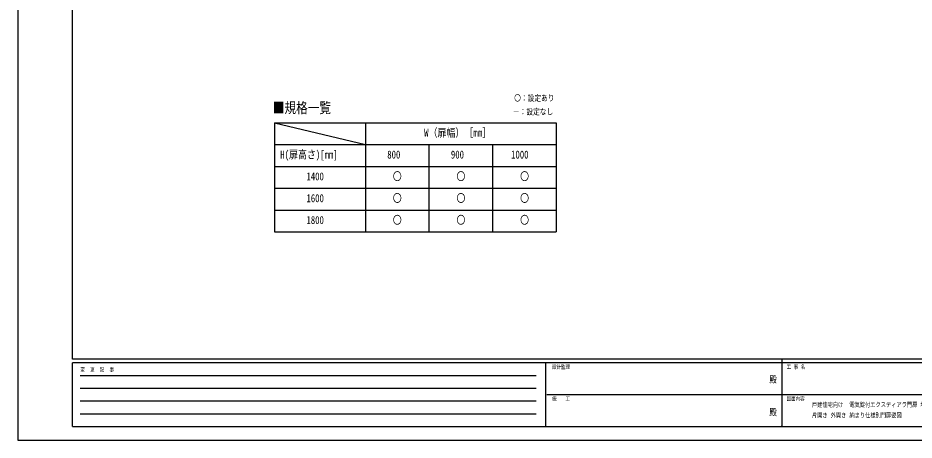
# Model space of a CAD drawing. Units: millimetres, scale not verified. Extents: x -4205 to 4205, y -2970 to 2970.
# Drawn here: x -4205 to 722, y -2970 to -648 of the extents above; entities that cross this region are included whole.
import ezdxf
from ezdxf.enums import TextEntityAlignment as Align

# ---------------------------------------------------------------- set-up
doc = ezdxf.new("R2010")
doc.units = ezdxf.units.MM
doc.header["$LTSCALE"] = 12
doc.header["$PDMODE"] = 32
doc.header["$PDSIZE"] = 6
doc.layers.add('0-2_USER1', color=3, linetype='Continuous')
doc.layers.add('0-5_YKK_ZWAK', color=7, linetype='Continuous')
doc.styles.add('ＭＳ ゴシック', font='')
doc.styles.get('ＭＳ ゴシック').set_extended_font_data('MS Gothic')

msp = doc.modelspace()

# ---------------------------------------------------------------- linework, layer by layer
at = {"layer": '0-2_USER1'}
for p, q in [((-2794.98, -1225), (-2294.98, -1345)), ((-2794.98, -1225), (-1244.98, -1225)), ((-2794.98, -1225), (-2794.98, -1825)), ((-2294.98, -1225), (-2294.98, -1825)), ((-1244.98, -1225), (-1244.98, -1825)), ((-2794.98, -1345), (-1244.98, -1345)), ((-1944.98, -1345), (-1944.98, -1825)), ((-1594.98, -1345), (-1594.98, -1825)), ((-2794.98, -1465), (-1244.98, -1465)), ((-2794.98, -1585), (-1244.98, -1585)), ((-2794.98, -1705), (-1244.98, -1705)), ((-2794.98, -1825), (-1244.98, -1825))]:
    msp.add_line(p, q, dxfattribs=at)
at = {"layer": '0-5_YKK_ZWAK'}
for p, q in [((-3904.98, -2525), (-3904.98, 2775)), ((3895.02, -2525), (-3904.98, -2525)), ((-1304.98, -2545), (-3904.98, -2545)), ((-3904.98, -2895), (-3904.98, -2545)), ((-1304.98, -2545), (-1304.98, -2895)), ((-4.98, -2545), (-1304.98, -2545)), ((-4.98, -2525), (-4.98, -2895)), ((1295.02, -2545), (-4.98, -2545)), ((-3862.48, -2615), (-1354.98, -2615)), ((-3862.48, -2685), (-1354.98, -2685)), ((-3862.48, -2755), (-1354.98, -2755)), ((-1297.48, -2720), (-4.98, -2720)), ((-4.98, -2720), (1295.02, -2720)), ((-3862.48, -2825), (-1354.98, -2825)), ((-3904.98, -2895), (-1304.98, -2895)), ((-1304.98, -2895), (-4.98, -2895)), ((-4.98, -2895), (1295.02, -2895))]:
    msp.add_line(p, q, dxfattribs=at)
msp.add_lwpolyline([(-4205, -2970), (4205, -2970), (4205, 2970), (-4205, 2970)], close=True, dxfattribs=at)
msp.add_point((-4.98, -2895), dxfattribs=at)

# ---------------------------------------------------------------- texts
at = {"layer": '0-2_USER1', "style": 'ＭＳ ゴシック', "width": 0.8}
for s, height, p in [('〇：設定あり', 32.99, (-1476.65, -1115.33)), ('■規格一覧', 58.65, (-2803.51, -1189.42)), ('－：設定なし', 32.99, (-1483.85, -1190.33)), ('W（扉幅）［㎜］', 43.99, (-1971.58, -1315)), ('H(扉高さ)[mm]', 43.99, (-2762.58, -1435)), ('800', 43.99, (-2174.38, -1435)), ('900', 43.99, (-1824.38, -1435)), ('1000', 43.99, (-1493.58, -1435)), ('1400', 43.99, (-2618.58, -1555)), ('〇', 43.99, (-2143.98, -1555)), ('〇', 43.99, (-1793.98, -1555)), ('〇', 43.99, (-1443.98, -1555)), ('1600', 43.99, (-2618.58, -1675)), ('〇', 43.99, (-2143.98, -1675)), ('〇', 43.99, (-1793.98, -1675)), ('〇', 43.99, (-1443.98, -1675)), ('1800', 43.99, (-2618.58, -1795)), ('〇', 43.99, (-2143.98, -1795)), ('〇', 43.99, (-1793.98, -1795)), ('〇', 43.99, (-1443.98, -1795)), ('戸建住宅向け  電気錠付エクスティアラ門扉 埋込金具式', 25.66, (160.31, -2795.72)), ('片開き 外開き 納まり仕様別門扉姿図', 25.66, (160.31, -2854.06))]:
    msp.add_text(s, height=height, dxfattribs=at).set_placement(p, align=Align.BOTTOM_LEFT)
at = {"layer": '0-5_YKK_ZWAK', "style": 'ＭＳ ゴシック', "width": 0.8}
for s, height, p in [('設計監理', 21.99, (-1268.31, -2585)), ('工 事 名', 21.99, (21.27, -2585)), ('変  更  記  事', 21.99, (-3861.31, -2600)), ('殿', 36.66, (-73.67, -2665.83)), ('施\u3000\u3000工', 21.99, (-1268.31, -2760)), ('図面内容', 21.99, (21.27, -2760)), ('殿', 36.66, (-73.67, -2845.83))]:
    msp.add_text(s, height=height, dxfattribs=at).set_placement(p, align=Align.BOTTOM_LEFT)

doc.saveas('drawing.dxf')
